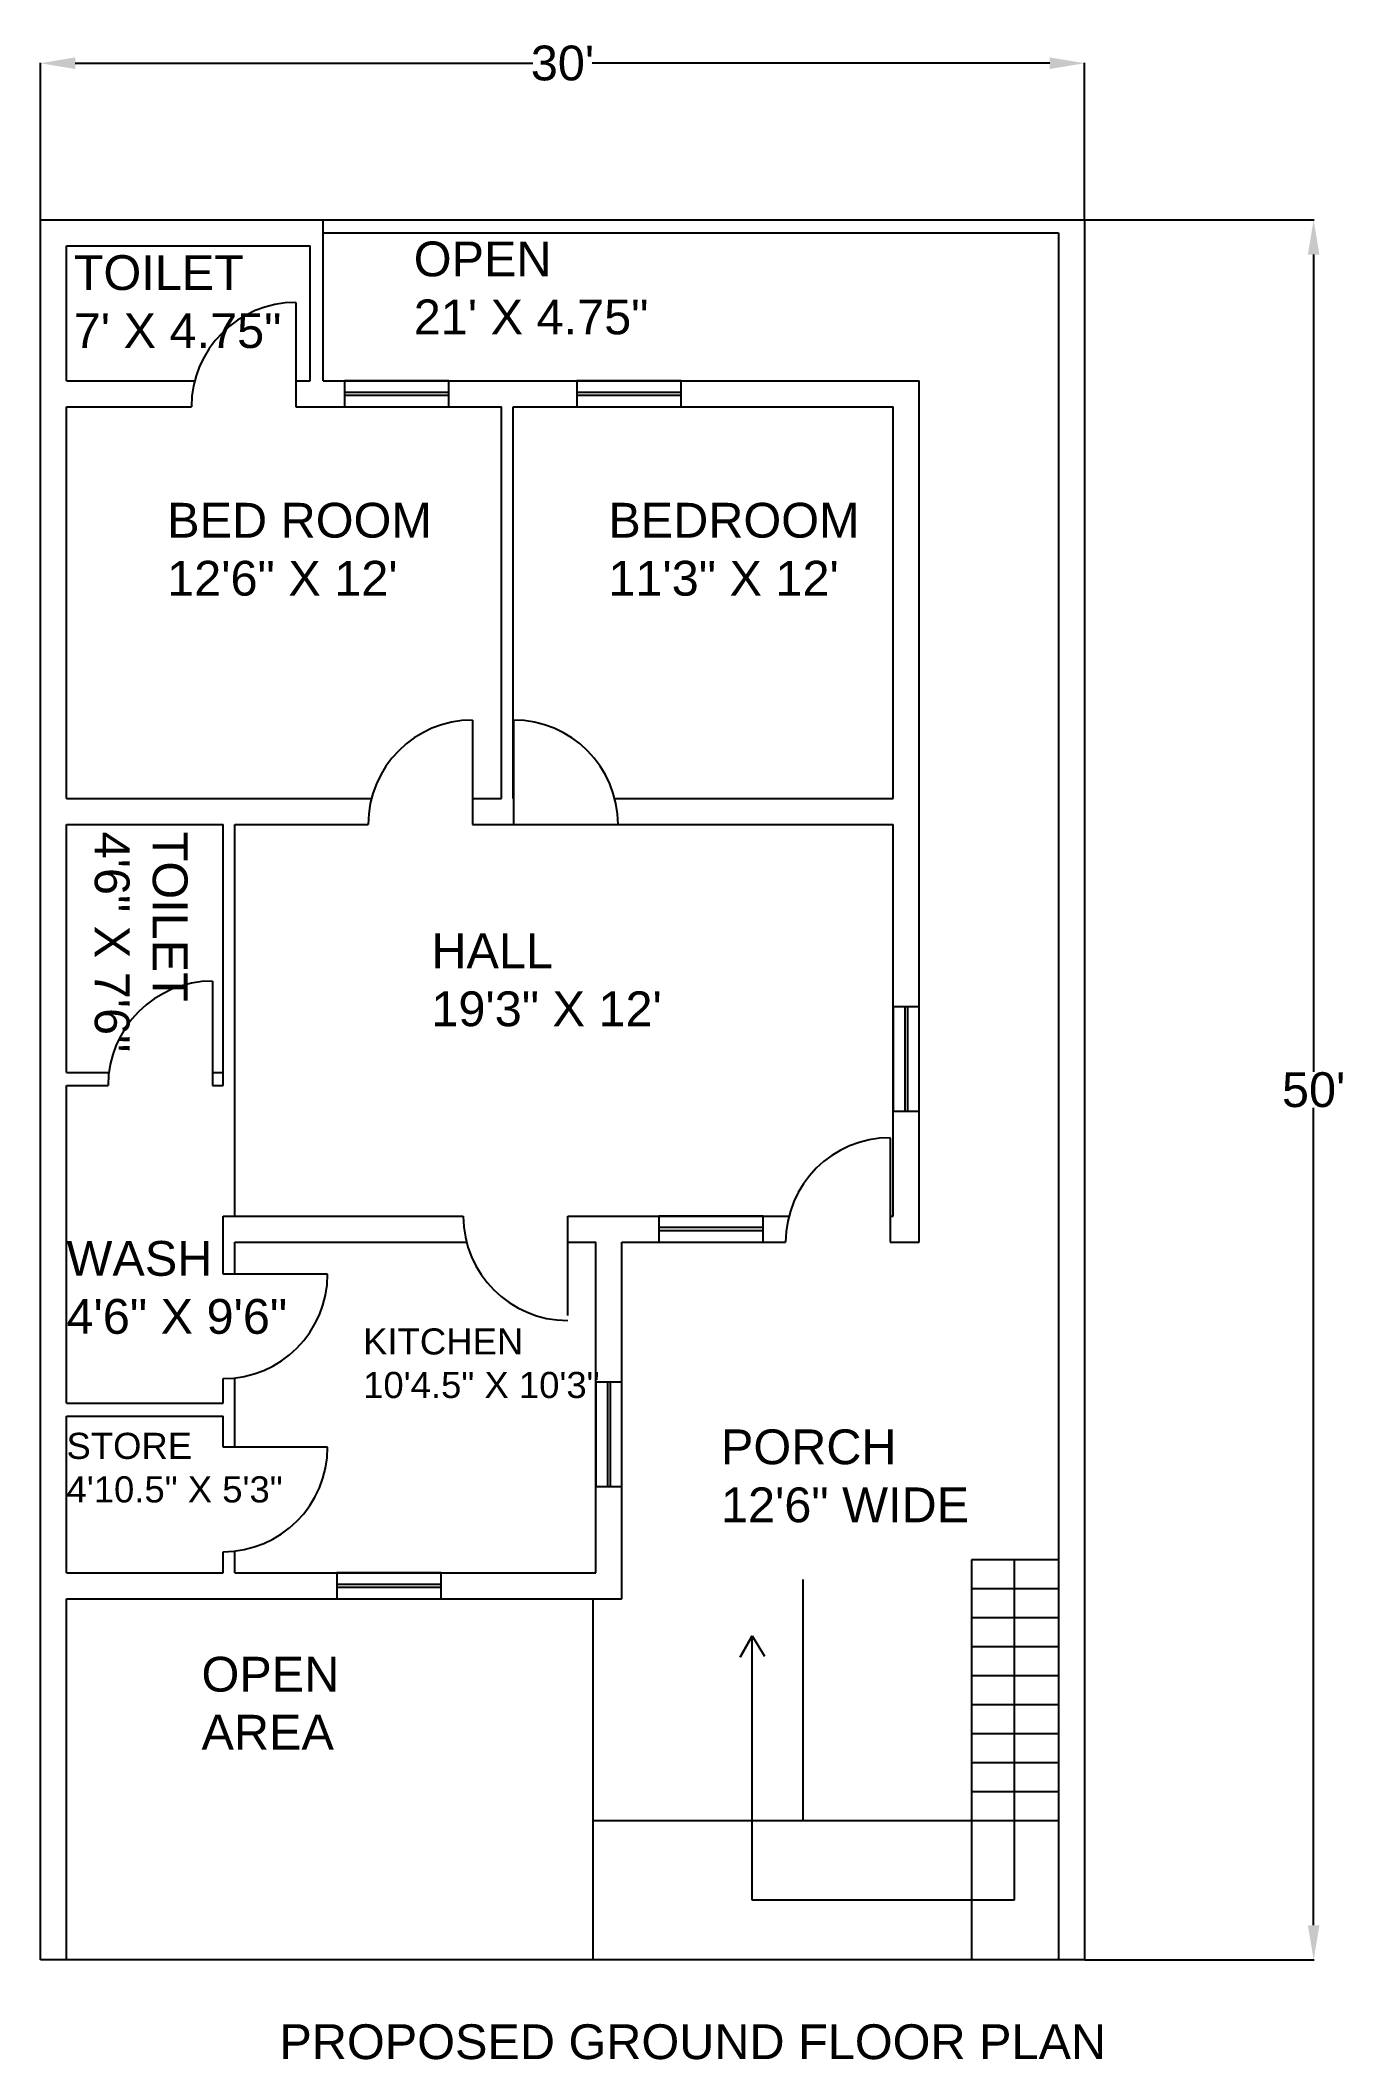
# Model space of a CAD drawing. Header units: inches. Extents: x 777 to 1227, y 476 to 1172.
import ezdxf

# ---------------------------------------------------------------- set-up
doc = ezdxf.new("R2010")
doc.units = ezdxf.units.IN
doc.header["$MEASUREMENT"] = 0
doc.styles.get("Standard").update_dxf_attribs({"font": 'arial.ttf'})
doc.dimstyles.get("Standard").update_dxf_attribs({"dimtxt": 12, "dimasz": 12, "dimexe": 0.18, "dimexo": 0.0625, "dimgap": 0.09, "dimtad": 0, "dimtih": 1, "dimtoh": 1, "dimzin": 0, "dimdsep": 46, "dimlunit": 3, "dimtxsty": 'Standard', "dimcen": 0.09, "dimadec": 0, "dimazin": 0, "dimtfac": 1, "dimtofl": 0, "dimtmove": 0, "dimatfit": 3, "dimfxl": 1, "dimtolj": 1, "dimtzin": 0, "dimarcsym": 0})

# ---------------------------------------------------------------- blocks, each defined once
blk = doc.blocks.new('*D2')
at = {"color": 0, "lineweight": -2, "transparency": 16777216}
for p, q in [((1136.75, 1110.53), (1215.83, 1110.53)), ((1215.65, 1098.53), (1215.65, 816.75)), ((1215.65, 522.53), (1215.65, 804.32)), ((1136.75, 510.53), (1215.83, 510.53))]:
    blk.add_line(p, q, dxfattribs=at)
at = {"color": 0, "transparency": 16777216}
for points in [[(1213.65, 1098.53), (1217.65, 1098.53), (1215.65, 1110.53)], [(1213.65, 522.53), (1217.65, 522.53), (1215.65, 510.53)]]:
    blk.add_solid(points, dxfattribs=at)
at = {"layer": 'Defpoints', "color": 0, "transparency": 16777216}
for p in [(1136.69, 1110.53), (1215.65, 1110.53), (1136.69, 510.53)]:
    blk.add_point(p, dxfattribs=at)
at = {"color": 0, "transparency": 16777216, "insert": (1215.65, 810.53), "char_height": 12, "attachment_point": 5}
blk.add_mtext("\\A1;50'", dxfattribs=at)
blk = doc.blocks.new('*D3')
at = {"color": 0, "lineweight": -2, "transparency": 16777216}
for p, q in [((776.69, 1110.6), (776.69, 1164.69)), ((788.69, 1164.51), (946.42, 1164.51)), ((1124.69, 1164.51), (966.96, 1164.51)), ((1136.69, 1110.6), (1136.69, 1164.69))]:
    blk.add_line(p, q, dxfattribs=at)
at = {"color": 0, "transparency": 16777216}
for points in [[(788.69, 1166.51), (788.69, 1162.51), (776.69, 1164.51)], [(1124.69, 1166.51), (1124.69, 1162.51), (1136.69, 1164.51)]]:
    blk.add_solid(points, dxfattribs=at)
at = {"layer": 'Defpoints', "color": 0, "transparency": 16777216}
for p in [(1136.69, 1164.51), (776.69, 1110.53), (1136.69, 1110.53)]:
    blk.add_point(p, dxfattribs=at)
at = {"color": 0, "transparency": 16777216, "insert": (956.69, 1164.51), "char_height": 12, "attachment_point": 5}
blk.add_mtext("\\A1;30'", dxfattribs=at)

msp = doc.modelspace()

# ---------------------------------------------------------------- linework, layer by layer
for p, q in [((776.692, 1110.533), (1136.692, 1110.533)), ((776.692, 510.533), (776.692, 1110.533)), ((874.192, 1055.033), (874.192, 1110.533)), ((1136.692, 1110.533), (1136.692, 510.533)), ((785.692, 1101.533), (869.692, 1101.533)), ((785.692, 1055.033), (785.692, 1101.533)), ((869.692, 1055.033), (869.692, 1101.533)), ((874.192, 1106.033), (1127.692, 1106.033)), ((1127.692, 1106.033), (1127.692, 510.533)), ((864.772, 1082.033), (864.772, 1046.033)), ((785.692, 1055.033), (829.915, 1055.033)), ((864.772, 1055.033), (869.692, 1055.033)), ((874.192, 1055.033), (1079.692, 1055.033)), ((881.505, 1055.033), (881.505, 1046.033)), ((917.505, 1055.033), (881.505, 1055.033)), ((917.505, 1046.033), (917.505, 1055.033)), ((961.597, 1055.033), (961.597, 1046.033)), ((997.597, 1055.033), (961.597, 1055.033)), ((997.597, 1046.033), (997.597, 1055.033)), ((1079.692, 758.033), (1079.692, 1055.033)), ((785.692, 1046.033), (828.772, 1046.033)), ((785.692, 911.033), (785.692, 1046.033)), ((864.772, 1046.033), (935.692, 1046.033)), ((917.505, 1051.033), (881.505, 1051.033)), ((881.505, 1050.033), (917.505, 1050.033)), ((881.505, 1046.033), (917.505, 1046.033)), ((935.692, 911.033), (935.692, 1046.033)), ((939.692, 911.033), (939.692, 1046.033)), ((939.692, 1046.033), (1070.692, 1046.033)), ((997.597, 1051.033), (961.597, 1051.033)), ((961.597, 1050.033), (997.597, 1050.033)), ((961.597, 1046.033), (997.597, 1046.033)), ((1070.692, 911.033), (1070.692, 1046.033)), ((925.682, 938.033), (925.682, 902.033)), ((939.828, 938.033), (939.828, 902.033)), ((785.692, 911.033), (890.825, 911.033)), ((925.682, 911.033), (935.692, 911.033)), ((939.692, 911.033), (939.828, 911.033)), ((974.685, 911.033), (1070.692, 911.033)), ((785.692, 902.033), (839.692, 902.033)), ((785.692, 816.533), (785.692, 902.033)), ((839.692, 816.533), (839.692, 902.033)), ((843.692, 902.033), (889.682, 902.033)), ((843.692, 767.033), (843.692, 902.033)), ((925.682, 902.033), (1070.692, 902.033)), ((1070.692, 767.033), (1070.692, 902.033)), ((836.026, 848.033), (836.026, 812.033)), ((1079.692, 839.164), (1070.692, 839.164)), ((1070.692, 839.164), (1070.692, 803.164)), ((1074.692, 839.164), (1074.692, 803.164)), ((1075.692, 803.164), (1075.692, 839.164)), ((1079.692, 803.164), (1079.692, 839.164)), ((785.692, 816.533), (800.309, 816.533)), ((836.026, 816.533), (839.692, 816.533)), ((839.692, 812.033), (839.692, 816.533)), ((785.692, 812.033), (800.026, 812.033)), ((785.692, 702.533), (785.692, 812.033)), ((836.026, 812.033), (839.692, 812.033)), ((1070.692, 803.164), (1079.692, 803.164)), ((1069.624, 794.033), (1069.624, 758.033)), ((839.692, 767.033), (922.474, 767.033)), ((839.692, 746.983), (839.692, 767.033)), ((958.474, 767.033), (1034.768, 767.033)), ((958.474, 732.737), (958.474, 767.033)), ((958.474, 767.033), (968.192, 767.033)), ((989.869, 767.033), (989.869, 758.033)), ((1025.869, 767.033), (989.869, 767.033)), ((1025.869, 758.033), (1025.869, 767.033)), ((1069.624, 767.033), (1070.692, 767.033)), ((1025.869, 763.033), (989.869, 763.033)), ((989.869, 762.033), (1025.869, 762.033)), ((843.692, 758.033), (923.617, 758.033)), ((843.692, 746.983), (843.692, 758.033)), ((958.474, 758.033), (968.192, 758.033)), ((968.192, 644.033), (968.192, 758.033)), ((977.192, 635.033), (977.192, 758.033)), ((977.192, 758.033), (1033.624, 758.033)), ((989.869, 758.033), (1025.869, 758.033)), ((1069.624, 758.033), (1079.692, 758.033)), ((875.692, 746.983), (839.692, 746.983)), ((839.692, 702.533), (839.692, 710.983)), ((843.692, 687.31), (843.692, 711.206)), ((977.192, 709.757), (968.192, 709.757)), ((968.192, 709.757), (968.192, 673.757)), ((972.192, 709.757), (972.192, 673.757)), ((973.192, 673.757), (973.192, 709.757)), ((977.192, 673.757), (977.192, 709.757)), ((785.692, 702.533), (839.692, 702.533)), ((785.692, 698.033), (839.692, 698.033)), ((785.692, 644.033), (785.692, 698.033)), ((839.692, 687.31), (839.692, 698.033)), ((875.692, 687.31), (839.692, 687.31)), ((968.192, 673.757), (977.192, 673.757)), ((839.692, 644.033), (839.692, 651.31)), ((843.692, 644.033), (843.692, 651.533)), ((1097.692, 648.533), (1097.692, 510.533)), ((1127.692, 648.533), (1097.692, 648.533)), ((1112.399, 648.533), (1112.399, 531.156)), ((785.692, 644.033), (839.692, 644.033)), ((843.692, 644.033), (968.192, 644.033)), ((878.853, 644.033), (878.853, 635.033)), ((914.853, 644.033), (878.853, 644.033)), ((914.853, 635.033), (914.853, 644.033)), ((1039.62, 558.533), (1039.62, 641.739)), ((785.692, 510.533), (785.692, 635.033)), ((785.692, 635.033), (977.192, 635.033)), ((914.853, 640.033), (878.853, 640.033)), ((878.853, 639.033), (914.853, 639.033)), ((878.853, 635.033), (914.853, 635.033)), ((967.106, 635.033), (967.106, 510.533)), ((1127.692, 638.533), (1097.692, 638.533)), ((1127.692, 628.533), (1097.692, 628.533)), ((1022.032, 622.272), (1017.974, 614.972)), ((1017.974, 614.972), (1022.032, 622.272)), ((1022.032, 531.156), (1022.032, 622.272)), ((1022.032, 622.272), (1022.032, 622.272)), ((1022.032, 622.272), (1026.362, 615.242)), ((1127.692, 618.533), (1097.692, 618.533)), ((1127.692, 608.533), (1097.692, 608.533)), ((1127.692, 598.533), (1097.692, 598.533)), ((1127.692, 588.533), (1097.692, 588.533)), ((1127.692, 578.533), (1097.692, 578.533)), ((1127.692, 568.533), (1097.692, 568.533)), ((1127.692, 558.533), (967.106, 558.533)), ((1112.399, 531.156), (1022.032, 531.156)), ((1136.692, 510.533), (776.692, 510.533))]:
    msp.add_line(p, q)
for centre, start, end in [((864.772, 1046.033), 90, 180), ((925.682, 902.033), 90, 180), ((939.828, 902.033), 0, 90), ((836.026, 812.033), 90, 180), ((1069.624, 758.033), 90, 180), ((958.474, 767.033), 180, 270), ((839.692, 746.983), 270, 0), ((839.692, 687.31), 270, 0)]:
    msp.add_arc(centre, 36, start, end)

# ---------------------------------------------------------------- texts
at = {"attachment_point": 1}
for s, width, heights, insert, char_height in [('OPEN \\P21\' X 4.75"', 88.04686, [0], (905.41, 1103.035), 12), ('TOILET\\P7\' X 4.75"', 88.04686, [0], (788.192, 1098.326), 12), ('BED ROOM\\P12\'6" X 12\'', 88.04686, [0], (820.395, 1012.94), 12), ('BEDROOM\\P11\'3" X 12\'', 88.04686, [0], (972.495, 1012.94), 12), ('HALL\\P19\'3" X 12\'', 88.04686, [0], (911.481, 864.488), 12), ('WASH\\P4\'6" X 9\'6"', 88.04686, [0], (785.692, 758.434), 12), ('KITCHEN\\P10\'4.5" X 10\'3"', 88.04686, [0], (887.958, 728.296), 9), ('STORE\\P4\'10.5" X 5\'3"', 88.04686, [55.931], (785.692, 692.294), 9), ('PORCH\\P12\'6" WIDE', 88.04686, [0], (1011.322, 693.457), 12), ('OPEN AREA', 88.04686, [0], (832.242, 615.067), 12), ('PROPOSED GROUND FLOOR PLAN', 289.6378, [0], (859.094, 488.35), 12)]:
    msp.add_mtext_dynamic_manual_height_columns(s, width=width, gutter_width=1, heights=heights, dxfattribs=dict(at, insert=insert, char_height=char_height))
at = {"insert": (827.434, 899.569), "char_height": 12, "attachment_point": 1, "rotation": 270}
msp.add_mtext_dynamic_manual_height_columns('TOILET\\P4\'6" X 7\'6"', width=88.04686, gutter_width=1, heights=[0], dxfattribs=at)

# ---------------------------------------------------------------- dimensions: what is measured, and where the dimension line sits
dim = msp.add_linear_dim(base=(1136.692, 1164.511), p1=(776.692, 1110.533), p2=(1136.692, 1110.533), dimstyle='Standard')
dim.commit()
dim.dimension.update_dxf_attribs({"geometry": '*D3', "text_midpoint": (956.692, 1164.511)})
dim = msp.add_linear_dim(base=(1215.654, 1110.533), p1=(1136.692, 510.533), p2=(1136.692, 1110.533), angle=90, dimstyle='Standard')
dim.commit()
dim.dimension.update_dxf_attribs({"geometry": '*D2', "text_midpoint": (1215.654, 810.533)})

doc.saveas('drawing.dxf')
